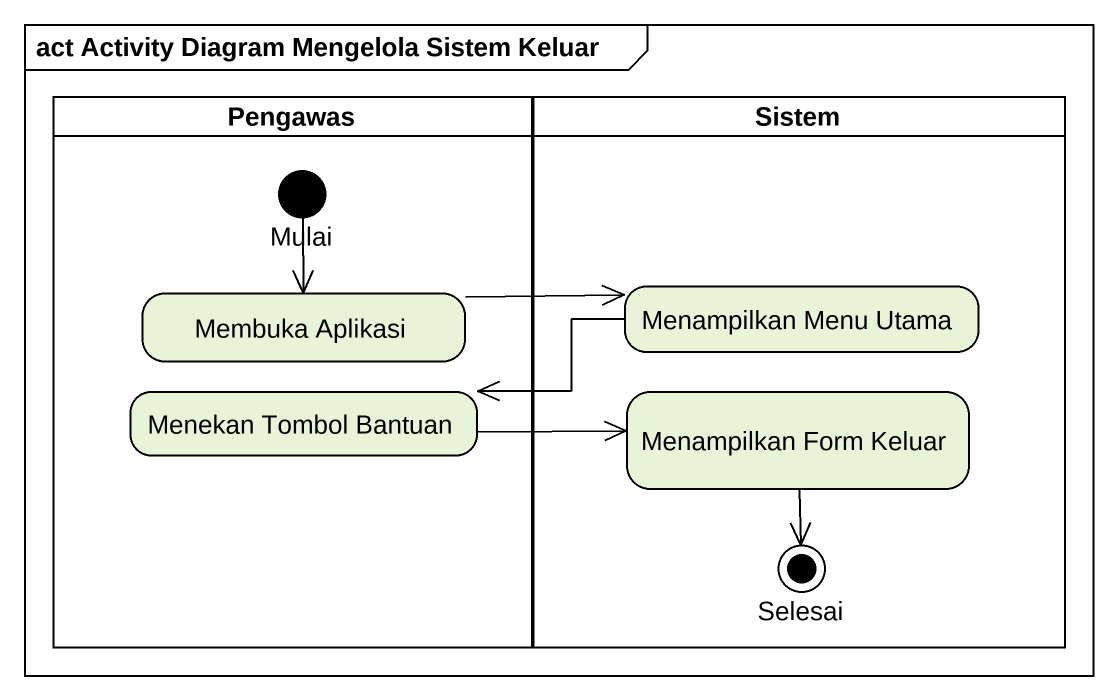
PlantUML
@startuml
mainframe act Activity Diagram Mengelola Sistem Keluar
hide empty description
state Pengawas <<partition>> {
  state Mulai <<start>>
  state "Membuka Aplikasi" as Membuka_Aplikasi
  state "Menekan Tombol Bantuan" as Menekan_Tombol_Bantuan
}
state Sistem <<partition>> {
  state "Menampilkan Menu Utama" as Menampilkan_Menu_Utama
  state "Menampilkan Form Keluar" as Menampilkan_Form_Keluar
  state Selesai <<end>>
}
Mulai --> Membuka_Aplikasi
Membuka_Aplikasi -right-> Menampilkan_Menu_Utama
Menampilkan_Menu_Utama -left-> Menekan_Tombol_Bantuan
Menekan_Tombol_Bantuan -right-> Menampilkan_Form_Keluar
Menampilkan_Form_Keluar --> Selesai
@enduml
